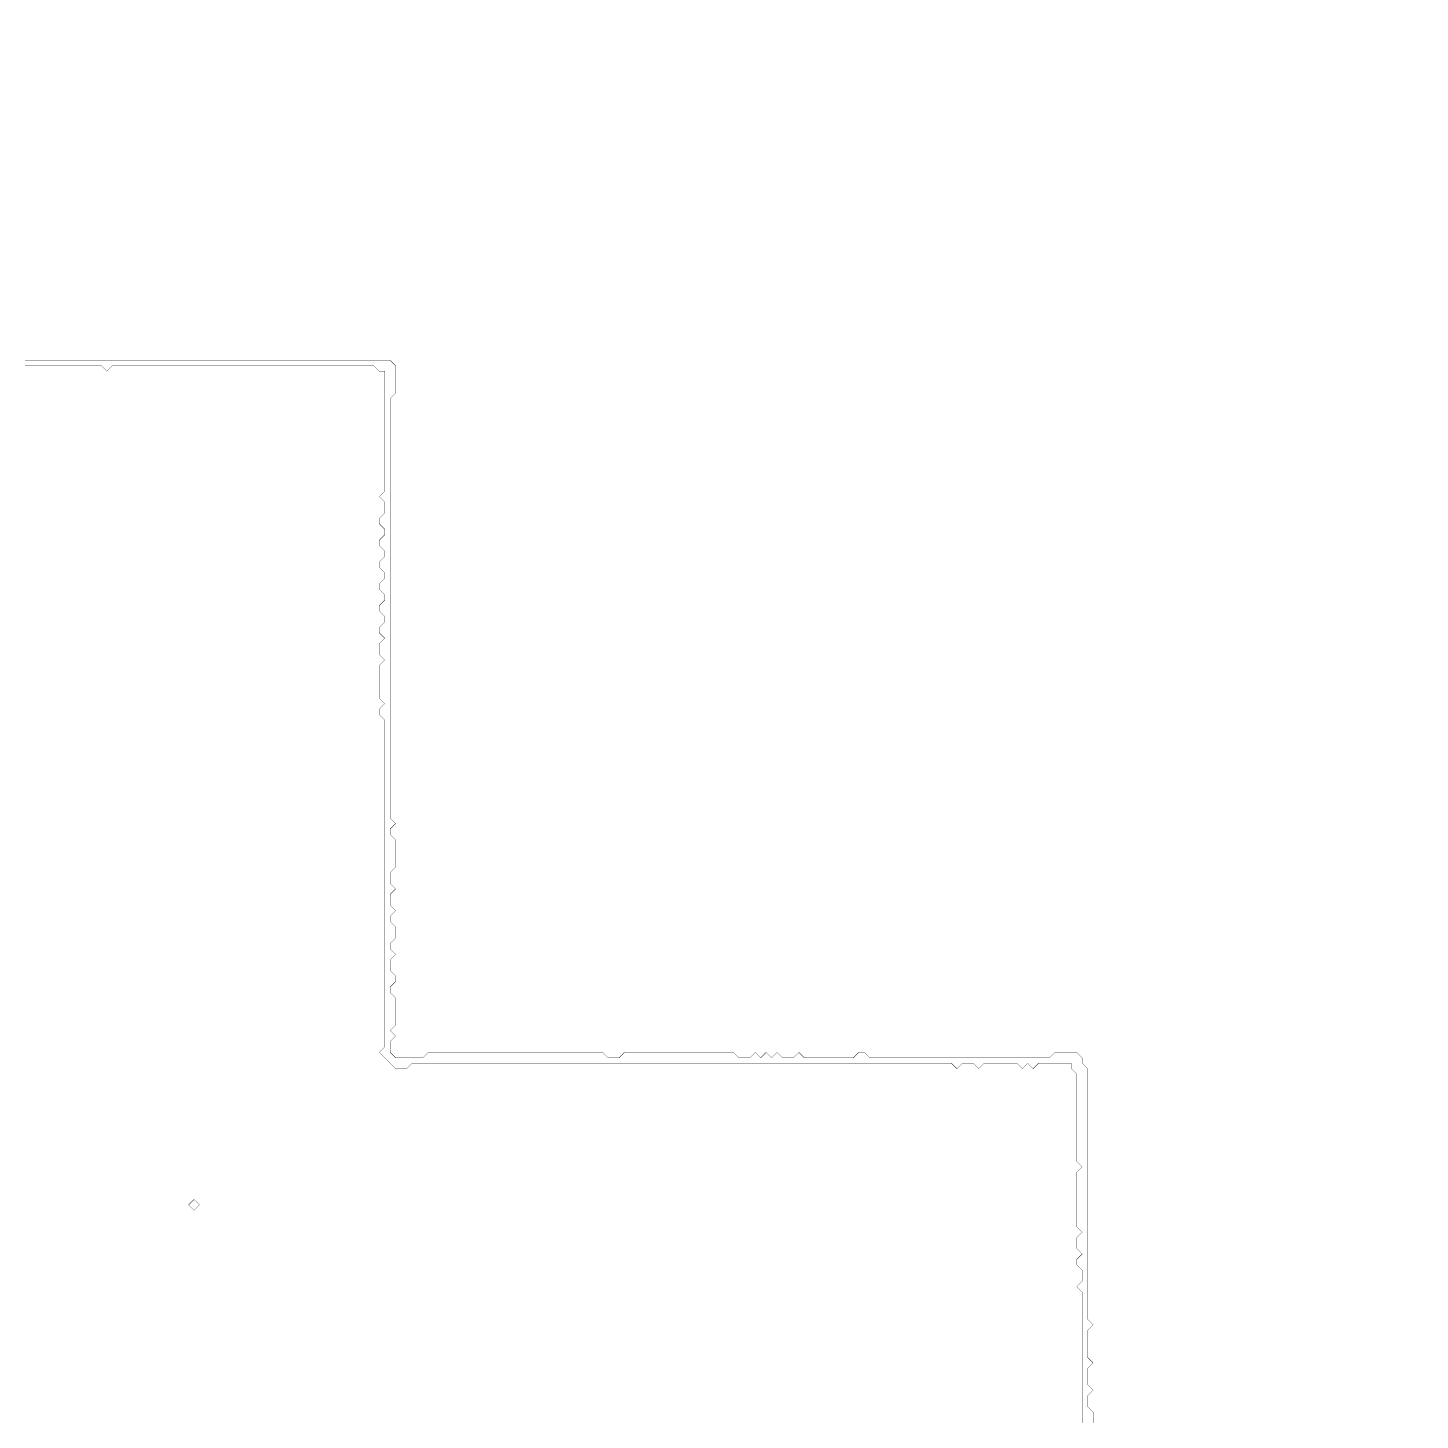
# Model space of a CAD drawing. Header units: metres. Extents: x 0 to 4839, y -4839 to 0.
# Drawn here: x 2419 to 4839, y -2419 to 0 of the extents above; entities that cross this region are included whole.
import ezdxf

# ---------------------------------------------------------------- set-up
doc = ezdxf.new("R2010")
doc.units = ezdxf.units.M
doc.layers.add('conductor', color=1, linetype='Continuous')
doc.layers.add('substrate', color=5, linetype='Continuous')

msp = doc.modelspace()

# ---------------------------------------------------------------- linework, layer by layer
at = {"layer": 'conductor', "const_width": 0.5}
msp.add_lwpolyline([(4251.46875, -2424), (4251.46875, -2414.53125), (4251.46875, -2405.0625), (4251.46875, -2395.59375), (4251.46875, -2386.125), (4251.46875, -2376.65625), (4251.46875, -2367.1875), (4251.46875, -2357.71875), (4251.46875, -2348.25), (4251.46875, -2338.78125), (4251.46875, -2329.3125), (4251.46875, -2319.84375), (4251.46875, -2310.375), (4251.46875, -2300.90625), (4251.46875, -2291.4375), (4251.46875, -2281.96875), (4251.46875, -2272.5), (4251.46875, -2263.03125), (4251.46875, -2253.5625), (4251.46875, -2244.09375), (4251.46875, -2234.625), (4251.46875, -2225.15625), (4251.46875, -2215.6875), (4251.46875, -2206.21875), (4251.46875, -2196.75), (4242, -2187.28125), (4251.46875, -2177.8125), (4251.46875, -2168.34375), (4251.46875, -2158.875), (4242, -2149.40625), (4242, -2139.9375), (4251.46875, -2130.46875), (4242, -2121), (4242, -2111.53125), (4242, -2102.0625), (4251.46875, -2092.59375), (4242, -2083.125), (4242, -2073.65625), (4242, -2064.1875), (4242, -2054.71875), (4242, -2045.25), (4242, -2035.78125), (4242, -2026.3125), (4242, -2016.84375), (4242, -2007.375), (4242, -1997.90625), (4242, -1988.4375), (4251.46875, -1978.96875), (4242, -1969.5), (4242, -1960.03125), (4242, -1950.5625), (4242, -1941.09375), (4242, -1931.625), (4242, -1922.15625), (4242, -1912.6875), (4242, -1903.21875), (4242, -1893.75), (4242, -1884.28125), (4242, -1874.8125), (4242, -1865.34375), (4242, -1855.875), (4242, -1846.40625), (4242, -1836.9375), (4242, -1827.46875), (4242, -1818), (4232.53125, -1808.53125), (4232.53125, -1799.0625), (4223.0625, -1799.0625), (4213.59375, -1799.0625), (4204.125, -1799.0625), (4194.65625, -1799.0625), (4185.1875, -1799.0625), (4175.71875, -1799.0625), (4166.25, -1808.53125), (4156.78125, -1799.0625), (4147.3125, -1808.53125), (4137.84375, -1799.0625), (4128.375, -1799.0625), (4118.90625, -1799.0625), (4109.4375, -1799.0625), (4099.96875, -1799.0625), (4090.5, -1799.0625), (4081.03125, -1799.0625), (4071.5625, -1808.53125), (4062.09375, -1799.0625), (4052.625, -1799.0625), (4043.15625, -1799.0625), (4033.6875, -1808.53125), (4024.21875, -1799.0625), (4014.75, -1799.0625), (4005.28125, -1799.0625), (3995.8125, -1799.0625), (3986.34375, -1799.0625), (3976.875, -1799.0625), (3967.40625, -1799.0625), (3957.9375, -1799.0625), (3948.46875, -1799.0625), (3939, -1799.0625), (3929.53125, -1799.0625), (3920.0625, -1799.0625), (3910.59375, -1799.0625), (3901.125, -1799.0625), (3891.65625, -1799.0625), (3882.1875, -1799.0625), (3872.71875, -1799.0625), (3863.25, -1799.0625), (3853.78125, -1799.0625), (3844.3125, -1799.0625), (3834.84375, -1799.0625), (3825.375, -1799.0625), (3815.90625, -1799.0625), (3806.4375, -1799.0625), (3796.96875, -1799.0625), (3787.5, -1799.0625), (3778.03125, -1799.0625), (3768.5625, -1799.0625), (3759.09375, -1799.0625), (3749.625, -1799.0625), (3740.15625, -1799.0625), (3730.6875, -1799.0625), (3721.21875, -1799.0625), (3711.75, -1799.0625), (3702.28125, -1799.0625), (3692.8125, -1799.0625), (3683.34375, -1799.0625), (3673.875, -1799.0625), (3664.40625, -1799.0625), (3654.9375, -1799.0625), (3645.46875, -1799.0625), (3636, -1799.0625), (3626.53125, -1799.0625), (3617.0625, -1799.0625), (3607.59375, -1799.0625), (3598.125, -1799.0625), (3588.65625, -1799.0625), (3579.1875, -1799.0625), (3569.71875, -1799.0625), (3560.25, -1799.0625), (3550.78125, -1799.0625), (3541.3125, -1799.0625), (3531.84375, -1799.0625), (3522.375, -1799.0625), (3512.90625, -1799.0625), (3503.4375, -1799.0625), (3493.96875, -1799.0625), (3484.5, -1799.0625), (3475.03125, -1799.0625), (3465.5625, -1799.0625), (3456.09375, -1799.0625), (3446.625, -1799.0625), (3437.15625, -1799.0625), (3427.6875, -1799.0625), (3418.21875, -1799.0625), (3408.75, -1799.0625), (3399.28125, -1799.0625), (3389.8125, -1799.0625), (3380.34375, -1799.0625), (3370.875, -1799.0625), (3361.40625, -1799.0625), (3351.9375, -1799.0625), (3342.46875, -1799.0625), (3333, -1799.0625), (3323.53125, -1799.0625), (3314.0625, -1799.0625), (3304.59375, -1799.0625), (3295.125, -1799.0625), (3285.65625, -1799.0625), (3276.1875, -1799.0625), (3266.71875, -1799.0625), (3257.25, -1799.0625), (3247.78125, -1799.0625), (3238.3125, -1799.0625), (3228.84375, -1799.0625), (3219.375, -1799.0625), (3209.90625, -1799.0625), (3200.4375, -1799.0625), (3190.96875, -1799.0625), (3181.5, -1799.0625), (3172.03125, -1799.0625), (3162.5625, -1799.0625), (3153.09375, -1799.0625), (3143.625, -1799.0625), (3134.15625, -1799.0625), (3124.6875, -1799.0625), (3115.21875, -1799.0625), (3105.75, -1799.0625), (3096.28125, -1799.0625), (3086.8125, -1799.0625), (3077.34375, -1808.53125), (3067.875, -1808.53125), (3058.40625, -1808.53125), (3048.9375, -1799.0625), (3039.46875, -1789.59375), (3030, -1780.125), (3039.46875, -1770.65625), (3039.46875, -1761.1875), (3039.46875, -1751.71875), (3039.46875, -1742.25), (3039.46875, -1732.78125), (3039.46875, -1723.3125), (3039.46875, -1713.84375), (3039.46875, -1704.375), (3039.46875, -1694.90625), (3039.46875, -1685.4375), (3039.46875, -1675.96875), (3039.46875, -1666.5), (3039.46875, -1657.03125), (3039.46875, -1647.5625), (3039.46875, -1638.09375), (3039.46875, -1628.625), (3039.46875, -1619.15625), (3039.46875, -1609.6875), (3039.46875, -1600.21875), (3039.46875, -1590.75), (3039.46875, -1581.28125), (3039.46875, -1571.8125), (3039.46875, -1562.34375), (3039.46875, -1552.875), (3039.46875, -1543.40625), (3039.46875, -1533.9375), (3039.46875, -1524.46875), (3039.46875, -1515), (3039.46875, -1505.53125), (3039.46875, -1496.0625), (3039.46875, -1486.59375), (3039.46875, -1477.125), (3039.46875, -1467.65625), (3039.46875, -1458.1875), (3039.46875, -1448.71875), (3039.46875, -1439.25), (3039.46875, -1429.78125), (3039.46875, -1420.3125), (3039.46875, -1410.84375), (3039.46875, -1401.375), (3039.46875, -1391.90625), (3039.46875, -1382.4375), (3039.46875, -1372.96875), (3039.46875, -1363.5), (3039.46875, -1354.03125), (3039.46875, -1344.5625), (3039.46875, -1335.09375), (3039.46875, -1325.625), (3039.46875, -1316.15625), (3039.46875, -1306.6875), (3039.46875, -1297.21875), (3039.46875, -1287.75), (3039.46875, -1278.28125), (3039.46875, -1268.8125), (3039.46875, -1259.34375), (3039.46875, -1249.875), (3039.46875, -1240.40625), (3039.46875, -1230.9375), (3039.46875, -1221.46875), (3039.46875, -1212), (3039.46875, -1202.53125), (3030, -1193.0625), (3030, -1183.59375), (3039.46875, -1174.125), (3030, -1164.65625), (3030, -1155.1875), (3030, -1145.71875), (3030, -1136.25), (3030, -1126.78125), (3030, -1117.3125), (3030, -1107.84375), (3039.46875, -1098.375), (3030, -1088.90625), (3030, -1079.4375), (3030, -1069.96875), (3039.46875, -1060.5), (3030, -1051.03125), (3030, -1041.5625), (3039.46875, -1032.09375), (3039.46875, -1022.625), (3030, -1013.15625), (3030, -1003.6875), (3039.46875, -994.21875), (3039.46875, -984.75), (3030, -975.28125), (3030, -965.8125), (3039.46875, -956.34375), (3039.46875, -946.875), (3030, -937.40625), (3030, -927.9375), (3039.46875, -918.46875), (3039.46875, -909), (3030, -899.53125), (3030, -890.0625), (3039.46875, -880.59375), (3039.46875, -871.125), (3030, -861.65625), (3030, -852.1875), (3039.46875, -842.71875), (3039.46875, -833.25), (3039.46875, -823.78125), (3030, -814.3125), (3039.46875, -804.84375), (3039.46875, -795.375), (3039.46875, -785.90625), (3039.46875, -776.4375), (3039.46875, -766.96875), (3039.46875, -757.5), (3039.46875, -748.03125), (3039.46875, -738.5625), (3039.46875, -729.09375), (3039.46875, -719.625), (3039.46875, -710.15625), (3039.46875, -700.6875), (3039.46875, -691.21875), (3039.46875, -681.75), (3039.46875, -672.28125), (3039.46875, -662.8125), (3039.46875, -653.34375), (3039.46875, -643.875), (3039.46875, -634.40625), (3039.46875, -624.9375), (3039.46875, -615.46875), (3039.46875, -606), (3039.46875, -596.53125), (3030, -596.53125), (3020.53125, -587.0625), (3011.0625, -587.0625), (3001.59375, -587.0625), (2992.125, -587.0625), (2982.65625, -587.0625), (2973.1875, -587.0625), (2963.71875, -587.0625), (2954.25, -587.0625), (2944.78125, -587.0625), (2935.3125, -587.0625), (2925.84375, -587.0625), (2916.375, -587.0625), (2906.90625, -587.0625), (2897.4375, -587.0625), (2887.96875, -587.0625), (2878.5, -587.0625), (2869.03125, -587.0625), (2859.5625, -587.0625), (2850.09375, -587.0625), (2840.625, -587.0625), (2831.15625, -587.0625), (2821.6875, -587.0625), (2812.21875, -587.0625), (2802.75, -587.0625), (2793.28125, -587.0625), (2783.8125, -587.0625), (2774.34375, -587.0625), (2764.875, -587.0625), (2755.40625, -587.0625), (2745.9375, -587.0625), (2736.46875, -587.0625), (2727, -587.0625), (2717.53125, -587.0625), (2708.0625, -587.0625), (2698.59375, -587.0625), (2689.125, -587.0625), (2679.65625, -587.0625), (2670.1875, -587.0625), (2660.71875, -587.0625), (2651.25, -587.0625), (2641.78125, -587.0625), (2632.3125, -587.0625), (2622.84375, -587.0625), (2613.375, -587.0625), (2603.90625, -587.0625), (2594.4375, -587.0625), (2584.96875, -587.0625), (2575.5, -587.0625), (2566.03125, -587.0625), (2556.5625, -596.53125), (2547.09375, -587.0625), (2537.625, -587.0625), (2528.15625, -587.0625), (2518.6875, -587.0625), (2509.21875, -587.0625), (2499.75, -587.0625), (2490.28125, -587.0625), (2480.8125, -587.0625), (2471.34375, -587.0625), (2461.875, -587.0625), (2452.40625, -587.0625), (2442.9375, -587.0625), (2433.46875, -587.0625), (2424, -587.0625), (2414.53125, -587.0625)], dxfattribs=at)
msp.add_lwpolyline([(2698.59375, -2045.25), (2708.0625, -2035.78125), (2717.53125, -2045.25), (2708.0625, -2054.71875)], close=True, dxfattribs=at)
at = {"layer": 'substrate', "const_width": 0.5}
for points in [[(4838.53125, -2424), (4838.53125, -2414.53125), (4838.53125, -2405.0625), (4838.53125, -2395.59375), (4838.53125, -2386.125), (4838.53125, -2376.65625), (4838.53125, -2367.1875), (4838.53125, -2357.71875), (4838.53125, -2348.25), (4838.53125, -2338.78125), (4838.53125, -2329.3125), (4838.53125, -2319.84375), (4838.53125, -2310.375), (4838.53125, -2300.90625), (4838.53125, -2291.4375), (4838.53125, -2281.96875), (4838.53125, -2272.5), (4838.53125, -2263.03125), (4838.53125, -2253.5625), (4838.53125, -2244.09375), (4838.53125, -2234.625), (4838.53125, -2225.15625), (4838.53125, -2215.6875), (4838.53125, -2206.21875), (4838.53125, -2196.75), (4838.53125, -2187.28125), (4838.53125, -2177.8125), (4838.53125, -2168.34375), (4838.53125, -2158.875), (4838.53125, -2149.40625), (4838.53125, -2139.9375), (4838.53125, -2130.46875), (4838.53125, -2121), (4838.53125, -2111.53125), (4838.53125, -2102.0625), (4838.53125, -2092.59375), (4838.53125, -2083.125), (4838.53125, -2073.65625), (4838.53125, -2064.1875), (4838.53125, -2054.71875), (4838.53125, -2045.25), (4838.53125, -2035.78125), (4838.53125, -2026.3125), (4838.53125, -2016.84375), (4838.53125, -2007.375), (4838.53125, -1997.90625), (4838.53125, -1988.4375), (4838.53125, -1978.96875), (4838.53125, -1969.5), (4838.53125, -1960.03125), (4838.53125, -1950.5625), (4838.53125, -1941.09375), (4838.53125, -1931.625), (4838.53125, -1922.15625), (4838.53125, -1912.6875), (4838.53125, -1903.21875), (4838.53125, -1893.75), (4838.53125, -1884.28125), (4838.53125, -1874.8125), (4838.53125, -1865.34375), (4838.53125, -1855.875), (4838.53125, -1846.40625), (4838.53125, -1836.9375), (4838.53125, -1827.46875), (4838.53125, -1818), (4838.53125, -1808.53125), (4838.53125, -1799.0625), (4838.53125, -1789.59375), (4838.53125, -1780.125), (4838.53125, -1770.65625), (4838.53125, -1761.1875), (4838.53125, -1751.71875), (4838.53125, -1742.25), (4838.53125, -1732.78125), (4838.53125, -1723.3125), (4838.53125, -1713.84375), (4838.53125, -1704.375), (4838.53125, -1694.90625), (4838.53125, -1685.4375), (4838.53125, -1675.96875), (4838.53125, -1666.5), (4838.53125, -1657.03125), (4838.53125, -1647.5625), (4838.53125, -1638.09375), (4838.53125, -1628.625), (4838.53125, -1619.15625), (4838.53125, -1609.6875), (4838.53125, -1600.21875), (4838.53125, -1590.75), (4838.53125, -1581.28125), (4838.53125, -1571.8125), (4838.53125, -1562.34375), (4838.53125, -1552.875), (4838.53125, -1543.40625), (4838.53125, -1533.9375), (4838.53125, -1524.46875), (4838.53125, -1515), (4838.53125, -1505.53125), (4838.53125, -1496.0625), (4838.53125, -1486.59375), (4838.53125, -1477.125), (4838.53125, -1467.65625), (4838.53125, -1458.1875), (4838.53125, -1448.71875), (4838.53125, -1439.25), (4838.53125, -1429.78125), (4838.53125, -1420.3125), (4838.53125, -1410.84375), (4838.53125, -1401.375), (4838.53125, -1391.90625), (4838.53125, -1382.4375), (4838.53125, -1372.96875), (4838.53125, -1363.5), (4838.53125, -1354.03125), (4838.53125, -1344.5625), (4838.53125, -1335.09375), (4838.53125, -1325.625), (4838.53125, -1316.15625), (4838.53125, -1306.6875), (4838.53125, -1297.21875), (4838.53125, -1287.75), (4838.53125, -1278.28125), (4838.53125, -1268.8125), (4838.53125, -1259.34375), (4838.53125, -1249.875), (4838.53125, -1240.40625), (4838.53125, -1230.9375), (4838.53125, -1221.46875), (4838.53125, -1212), (4838.53125, -1202.53125), (4838.53125, -1193.0625), (4838.53125, -1183.59375), (4838.53125, -1174.125), (4838.53125, -1164.65625), (4838.53125, -1155.1875), (4838.53125, -1145.71875), (4838.53125, -1136.25), (4838.53125, -1126.78125), (4838.53125, -1117.3125), (4838.53125, -1107.84375), (4838.53125, -1098.375), (4838.53125, -1088.90625), (4838.53125, -1079.4375), (4838.53125, -1069.96875), (4838.53125, -1060.5), (4838.53125, -1051.03125), (4838.53125, -1041.5625), (4838.53125, -1032.09375), (4838.53125, -1022.625), (4838.53125, -1013.15625), (4838.53125, -1003.6875), (4838.53125, -994.21875), (4838.53125, -984.75), (4838.53125, -975.28125), (4838.53125, -965.8125), (4838.53125, -956.34375), (4838.53125, -946.875), (4838.53125, -937.40625), (4838.53125, -927.9375), (4838.53125, -918.46875), (4838.53125, -909), (4838.53125, -899.53125), (4838.53125, -890.0625), (4838.53125, -880.59375), (4838.53125, -871.125), (4838.53125, -861.65625), (4838.53125, -852.1875), (4838.53125, -842.71875), (4838.53125, -833.25), (4838.53125, -823.78125), (4838.53125, -814.3125), (4838.53125, -804.84375), (4838.53125, -795.375), (4838.53125, -785.90625), (4838.53125, -776.4375), (4838.53125, -766.96875), (4838.53125, -757.5), (4838.53125, -748.03125), (4838.53125, -738.5625), (4838.53125, -729.09375), (4838.53125, -719.625), (4838.53125, -710.15625), (4838.53125, -700.6875), (4838.53125, -691.21875), (4838.53125, -681.75), (4838.53125, -672.28125), (4838.53125, -662.8125), (4838.53125, -653.34375), (4838.53125, -643.875), (4838.53125, -634.40625), (4838.53125, -624.9375), (4838.53125, -615.46875), (4838.53125, -606), (4838.53125, -596.53125), (4838.53125, -587.0625), (4838.53125, -577.59375), (4838.53125, -568.125), (4838.53125, -558.65625), (4838.53125, -549.1875), (4838.53125, -539.71875), (4838.53125, -530.25), (4838.53125, -520.78125), (4838.53125, -511.3125), (4838.53125, -501.84375), (4838.53125, -492.375), (4838.53125, -482.90625), (4838.53125, -473.4375), (4838.53125, -463.96875), (4838.53125, -454.5), (4838.53125, -445.03125), (4838.53125, -435.5625), (4838.53125, -426.09375), (4838.53125, -416.625), (4838.53125, -407.15625), (4838.53125, -397.6875), (4838.53125, -388.21875), (4838.53125, -378.75), (4838.53125, -369.28125), (4838.53125, -359.8125), (4838.53125, -350.34375), (4838.53125, -340.875), (4838.53125, -331.40625), (4838.53125, -321.9375), (4838.53125, -312.46875), (4838.53125, -303), (4838.53125, -293.53125), (4838.53125, -284.0625), (4838.53125, -274.59375), (4838.53125, -265.125), (4838.53125, -255.65625), (4838.53125, -246.1875), (4838.53125, -236.71875), (4838.53125, -227.25), (4838.53125, -217.78125), (4838.53125, -208.3125), (4838.53125, -198.84375), (4838.53125, -189.375), (4838.53125, -179.90625), (4838.53125, -170.4375), (4838.53125, -160.96875), (4838.53125, -151.5), (4838.53125, -142.03125), (4838.53125, -132.5625), (4838.53125, -123.09375), (4838.53125, -113.625), (4838.53125, -104.15625), (4838.53125, -94.6875), (4838.53125, -85.21875), (4838.53125, -75.75), (4838.53125, -66.28125), (4838.53125, -56.8125), (4838.53125, -47.34375), (4838.53125, -37.875), (4838.53125, -28.40625), (4838.53125, -18.9375), (4838.53125, -9.46875), (4838.53125, 0), (4829.0625, 0), (4819.59375, 0), (4810.125, 0), (4800.65625, 0), (4791.1875, 0), (4781.71875, 0), (4772.25, 0), (4762.78125, 0), (4753.3125, 0), (4743.84375, 0), (4734.375, 0), (4724.90625, 0), (4715.4375, 0), (4705.96875, 0), (4696.5, 0), (4687.03125, 0), (4677.5625, 0), (4668.09375, 0), (4658.625, 0), (4649.15625, 0), (4639.6875, 0), (4630.21875, 0), (4620.75, 0), (4611.28125, 0), (4601.8125, 0), (4592.34375, 0), (4582.875, 0), (4573.40625, 0), (4563.9375, 0), (4554.46875, 0), (4545, 0), (4535.53125, 0), (4526.0625, 0), (4516.59375, 0), (4507.125, 0), (4497.65625, 0), (4488.1875, 0), (4478.71875, 0), (4469.25, 0), (4459.78125, 0), (4450.3125, 0), (4440.84375, 0), (4431.375, 0), (4421.90625, 0), (4412.4375, 0), (4402.96875, 0), (4393.5, 0), (4384.03125, 0), (4374.5625, 0), (4365.09375, 0), (4355.625, 0), (4346.15625, 0), (4336.6875, 0), (4327.21875, 0), (4317.75, 0), (4308.28125, 0), (4298.8125, 0), (4289.34375, 0), (4279.875, 0), (4270.40625, 0), (4260.9375, 0), (4251.46875, 0), (4242, 0), (4232.53125, 0), (4223.0625, 0), (4213.59375, 0), (4204.125, 0), (4194.65625, 0), (4185.1875, 0), (4175.71875, 0), (4166.25, 0), (4156.78125, 0), (4147.3125, 0), (4137.84375, 0), (4128.375, 0), (4118.90625, 0), (4109.4375, 0), (4099.96875, 0), (4090.5, 0), (4081.03125, 0), (4071.5625, 0), (4062.09375, 0), (4052.625, 0), (4043.15625, 0), (4033.6875, 0), (4024.21875, 0), (4014.75, 0), (4005.28125, 0), (3995.8125, 0), (3986.34375, 0), (3976.875, 0), (3967.40625, 0), (3957.9375, 0), (3948.46875, 0), (3939, 0), (3929.53125, 0), (3920.0625, 0), (3910.59375, 0), (3901.125, 0), (3891.65625, 0), (3882.1875, 0), (3872.71875, 0), (3863.25, 0), (3853.78125, 0), (3844.3125, 0), (3834.84375, 0), (3825.375, 0), (3815.90625, 0), (3806.4375, 0), (3796.96875, 0), (3787.5, 0), (3778.03125, 0), (3768.5625, 0), (3759.09375, 0), (3749.625, 0), (3740.15625, 0), (3730.6875, 0), (3721.21875, 0), (3711.75, 0), (3702.28125, 0), (3692.8125, 0), (3683.34375, 0), (3673.875, 0), (3664.40625, 0), (3654.9375, 0), (3645.46875, 0), (3636, 0), (3626.53125, 0), (3617.0625, 0), (3607.59375, 0), (3598.125, 0), (3588.65625, 0), (3579.1875, 0), (3569.71875, 0), (3560.25, 0), (3550.78125, 0), (3541.3125, 0), (3531.84375, 0), (3522.375, 0), (3512.90625, 0), (3503.4375, 0), (3493.96875, 0), (3484.5, 0), (3475.03125, 0), (3465.5625, 0), (3456.09375, 0), (3446.625, 0), (3437.15625, 0), (3427.6875, 0), (3418.21875, 0), (3408.75, 0), (3399.28125, 0), (3389.8125, 0), (3380.34375, 0), (3370.875, 0), (3361.40625, 0), (3351.9375, 0), (3342.46875, 0), (3333, 0), (3323.53125, 0), (3314.0625, 0), (3304.59375, 0), (3295.125, 0), (3285.65625, 0), (3276.1875, 0), (3266.71875, 0), (3257.25, 0), (3247.78125, 0), (3238.3125, 0), (3228.84375, 0), (3219.375, 0), (3209.90625, 0), (3200.4375, 0), (3190.96875, 0), (3181.5, 0), (3172.03125, 0), (3162.5625, 0), (3153.09375, 0), (3143.625, 0), (3134.15625, 0), (3124.6875, 0), (3115.21875, 0), (3105.75, 0), (3096.28125, 0), (3086.8125, 0), (3077.34375, 0), (3067.875, 0), (3058.40625, 0), (3048.9375, 0), (3039.46875, 0), (3030, 0), (3020.53125, 0), (3011.0625, 0), (3001.59375, 0), (2992.125, 0), (2982.65625, 0), (2973.1875, 0), (2963.71875, 0), (2954.25, 0), (2944.78125, 0), (2935.3125, 0), (2925.84375, 0), (2916.375, 0), (2906.90625, 0), (2897.4375, 0), (2887.96875, 0), (2878.5, 0), (2869.03125, 0), (2859.5625, 0), (2850.09375, 0), (2840.625, 0), (2831.15625, 0), (2821.6875, 0), (2812.21875, 0), (2802.75, 0), (2793.28125, 0), (2783.8125, 0), (2774.34375, 0), (2764.875, 0), (2755.40625, 0), (2745.9375, 0), (2736.46875, 0), (2727, 0), (2717.53125, 0), (2708.0625, 0), (2698.59375, 0), (2689.125, 0), (2679.65625, 0), (2670.1875, 0), (2660.71875, 0), (2651.25, 0), (2641.78125, 0), (2632.3125, 0), (2622.84375, 0), (2613.375, 0), (2603.90625, 0), (2594.4375, 0), (2584.96875, 0), (2575.5, 0), (2566.03125, 0), (2556.5625, 0), (2547.09375, 0), (2537.625, 0), (2528.15625, 0), (2518.6875, 0), (2509.21875, 0), (2499.75, 0), (2490.28125, 0), (2480.8125, 0), (2471.34375, 0), (2461.875, 0), (2452.40625, 0), (2442.9375, 0), (2433.46875, 0), (2424, 0), (2414.53125, 0)], [(2414.53125, -577.59375), (2424, -577.59375), (2433.46875, -577.59375), (2442.9375, -577.59375), (2452.40625, -577.59375), (2461.875, -577.59375), (2471.34375, -577.59375), (2480.8125, -577.59375), (2490.28125, -577.59375), (2499.75, -577.59375), (2509.21875, -577.59375), (2518.6875, -577.59375), (2528.15625, -577.59375), (2537.625, -577.59375), (2547.09375, -577.59375), (2556.5625, -577.59375), (2566.03125, -577.59375), (2575.5, -577.59375), (2584.96875, -577.59375), (2594.4375, -577.59375), (2603.90625, -577.59375), (2613.375, -577.59375), (2622.84375, -577.59375), (2632.3125, -577.59375), (2641.78125, -577.59375), (2651.25, -577.59375), (2660.71875, -577.59375), (2670.1875, -577.59375), (2679.65625, -577.59375), (2689.125, -577.59375), (2698.59375, -577.59375), (2708.0625, -577.59375), (2717.53125, -577.59375), (2727, -577.59375), (2736.46875, -577.59375), (2745.9375, -577.59375), (2755.40625, -577.59375), (2764.875, -577.59375), (2774.34375, -577.59375), (2783.8125, -577.59375), (2793.28125, -577.59375), (2802.75, -577.59375), (2812.21875, -577.59375), (2821.6875, -577.59375), (2831.15625, -577.59375), (2840.625, -577.59375), (2850.09375, -577.59375), (2859.5625, -577.59375), (2869.03125, -577.59375), (2878.5, -577.59375), (2887.96875, -577.59375), (2897.4375, -577.59375), (2906.90625, -577.59375), (2916.375, -577.59375), (2925.84375, -577.59375), (2935.3125, -577.59375), (2944.78125, -577.59375), (2954.25, -577.59375), (2963.71875, -577.59375), (2973.1875, -577.59375), (2982.65625, -577.59375), (2992.125, -577.59375), (3001.59375, -577.59375), (3011.0625, -577.59375), (3020.53125, -577.59375), (3030, -577.59375), (3039.46875, -577.59375), (3048.9375, -577.59375), (3058.40625, -587.0625), (3058.40625, -596.53125), (3058.40625, -606), (3058.40625, -615.46875), (3058.40625, -624.9375), (3058.40625, -634.40625), (3048.9375, -643.875), (3048.9375, -653.34375), (3048.9375, -662.8125), (3048.9375, -672.28125), (3048.9375, -681.75), (3048.9375, -691.21875), (3048.9375, -700.6875), (3048.9375, -710.15625), (3048.9375, -719.625), (3048.9375, -729.09375), (3048.9375, -738.5625), (3048.9375, -748.03125), (3048.9375, -757.5), (3048.9375, -766.96875), (3048.9375, -776.4375), (3048.9375, -785.90625), (3048.9375, -795.375), (3048.9375, -804.84375), (3048.9375, -814.3125), (3048.9375, -823.78125), (3048.9375, -833.25), (3048.9375, -842.71875), (3048.9375, -852.1875), (3048.9375, -861.65625), (3048.9375, -871.125), (3048.9375, -880.59375), (3048.9375, -890.0625), (3048.9375, -899.53125), (3048.9375, -909), (3048.9375, -918.46875), (3048.9375, -927.9375), (3048.9375, -937.40625), (3048.9375, -946.875), (3048.9375, -956.34375), (3048.9375, -965.8125), (3048.9375, -975.28125), (3048.9375, -984.75), (3048.9375, -994.21875), (3048.9375, -1003.6875), (3048.9375, -1013.15625), (3048.9375, -1022.625), (3048.9375, -1032.09375), (3048.9375, -1041.5625), (3048.9375, -1051.03125), (3048.9375, -1060.5), (3048.9375, -1069.96875), (3048.9375, -1079.4375), (3048.9375, -1088.90625), (3048.9375, -1098.375), (3048.9375, -1107.84375), (3048.9375, -1117.3125), (3048.9375, -1126.78125), (3048.9375, -1136.25), (3048.9375, -1145.71875), (3048.9375, -1155.1875), (3048.9375, -1164.65625), (3048.9375, -1174.125), (3048.9375, -1183.59375), (3048.9375, -1193.0625), (3048.9375, -1202.53125), (3048.9375, -1212), (3048.9375, -1221.46875), (3048.9375, -1230.9375), (3048.9375, -1240.40625), (3048.9375, -1249.875), (3048.9375, -1259.34375), (3048.9375, -1268.8125), (3048.9375, -1278.28125), (3048.9375, -1287.75), (3048.9375, -1297.21875), (3048.9375, -1306.6875), (3048.9375, -1316.15625), (3048.9375, -1325.625), (3048.9375, -1335.09375), (3048.9375, -1344.5625), (3048.9375, -1354.03125), (3048.9375, -1363.5), (3048.9375, -1372.96875), (3058.40625, -1382.4375), (3048.9375, -1391.90625), (3048.9375, -1401.375), (3058.40625, -1410.84375), (3058.40625, -1420.3125), (3058.40625, -1429.78125), (3058.40625, -1439.25), (3058.40625, -1448.71875), (3058.40625, -1458.1875), (3048.9375, -1467.65625), (3048.9375, -1477.125), (3048.9375, -1486.59375), (3058.40625, -1496.0625), (3048.9375, -1505.53125), (3048.9375, -1515), (3048.9375, -1524.46875), (3058.40625, -1533.9375), (3048.9375, -1543.40625), (3048.9375, -1552.875), (3058.40625, -1562.34375), (3058.40625, -1571.8125), (3058.40625, -1581.28125), (3048.9375, -1590.75), (3048.9375, -1600.21875), (3058.40625, -1609.6875), (3048.9375, -1619.15625), (3048.9375, -1628.625), (3048.9375, -1638.09375), (3058.40625, -1647.5625), (3058.40625, -1657.03125), (3048.9375, -1666.5), (3048.9375, -1675.96875), (3058.40625, -1685.4375), (3058.40625, -1694.90625), (3058.40625, -1704.375), (3058.40625, -1713.84375), (3058.40625, -1723.3125), (3058.40625, -1732.78125), (3048.9375, -1742.25), (3058.40625, -1751.71875), (3048.9375, -1761.1875), (3048.9375, -1770.65625), (3048.9375, -1780.125), (3058.40625, -1789.59375), (3067.875, -1789.59375), (3077.34375, -1789.59375), (3086.8125, -1789.59375), (3096.28125, -1789.59375), (3105.75, -1789.59375), (3115.21875, -1780.125), (3124.6875, -1780.125), (3134.15625, -1780.125), (3143.625, -1780.125), (3153.09375, -1780.125), (3162.5625, -1780.125), (3172.03125, -1780.125), (3181.5, -1780.125), (3190.96875, -1780.125), (3200.4375, -1780.125), (3209.90625, -1780.125), (3219.375, -1780.125), (3228.84375, -1780.125), (3238.3125, -1780.125), (3247.78125, -1780.125), (3257.25, -1780.125), (3266.71875, -1780.125), (3276.1875, -1780.125), (3285.65625, -1780.125), (3295.125, -1780.125), (3304.59375, -1780.125), (3314.0625, -1780.125), (3323.53125, -1780.125), (3333, -1780.125), (3342.46875, -1780.125), (3351.9375, -1780.125), (3361.40625, -1780.125), (3370.875, -1780.125), (3380.34375, -1780.125), (3389.8125, -1780.125), (3399.28125, -1780.125), (3408.75, -1780.125), (3418.21875, -1780.125), (3427.6875, -1789.59375), (3437.15625, -1789.59375), (3446.625, -1789.59375), (3456.09375, -1780.125), (3465.5625, -1780.125), (3475.03125, -1780.125), (3484.5, -1780.125), (3493.96875, -1780.125), (3503.4375, -1780.125), (3512.90625, -1780.125), (3522.375, -1780.125), (3531.84375, -1780.125), (3541.3125, -1780.125), (3550.78125, -1780.125), (3560.25, -1780.125), (3569.71875, -1780.125), (3579.1875, -1780.125), (3588.65625, -1780.125), (3598.125, -1780.125), (3607.59375, -1780.125), (3617.0625, -1780.125), (3626.53125, -1780.125), (3636, -1780.125), (3645.46875, -1780.125), (3654.9375, -1789.59375), (3664.40625, -1789.59375), (3673.875, -1789.59375), (3683.34375, -1780.125), (3692.8125, -1789.59375), (3702.28125, -1780.125), (3711.75, -1789.59375), (3721.21875, -1780.125), (3730.6875, -1789.59375), (3740.15625, -1789.59375), (3749.625, -1789.59375), (3759.09375, -1780.125), (3768.5625, -1789.59375), (3778.03125, -1789.59375), (3787.5, -1789.59375), (3796.96875, -1789.59375), (3806.4375, -1789.59375), (3815.90625, -1789.59375), (3825.375, -1789.59375), (3834.84375, -1789.59375), (3844.3125, -1789.59375), (3853.78125, -1789.59375), (3863.25, -1780.125), (3872.71875, -1780.125), (3882.1875, -1789.59375), (3891.65625, -1789.59375), (3901.125, -1789.59375), (3910.59375, -1789.59375), (3920.0625, -1789.59375), (3929.53125, -1789.59375), (3939, -1789.59375), (3948.46875, -1789.59375), (3957.9375, -1789.59375), (3967.40625, -1789.59375), (3976.875, -1789.59375), (3986.34375, -1789.59375), (3995.8125, -1789.59375), (4005.28125, -1789.59375), (4014.75, -1789.59375), (4024.21875, -1789.59375), (4033.6875, -1789.59375), (4043.15625, -1789.59375), (4052.625, -1789.59375), (4062.09375, -1789.59375), (4071.5625, -1789.59375), (4081.03125, -1789.59375), (4090.5, -1789.59375), (4099.96875, -1789.59375), (4109.4375, -1789.59375), (4118.90625, -1789.59375), (4128.375, -1789.59375), (4137.84375, -1789.59375), (4147.3125, -1789.59375), (4156.78125, -1789.59375), (4166.25, -1789.59375), (4175.71875, -1789.59375), (4185.1875, -1789.59375), (4194.65625, -1789.59375), (4204.125, -1780.125), (4213.59375, -1780.125), (4223.0625, -1780.125), (4232.53125, -1780.125), (4242, -1780.125), (4251.46875, -1789.59375), (4251.46875, -1799.0625), (4260.9375, -1808.53125), (4260.9375, -1818), (4260.9375, -1827.46875), (4260.9375, -1836.9375), (4260.9375, -1846.40625), (4260.9375, -1855.875), (4260.9375, -1865.34375), (4260.9375, -1874.8125), (4260.9375, -1884.28125), (4260.9375, -1893.75), (4260.9375, -1903.21875), (4260.9375, -1912.6875), (4260.9375, -1922.15625), (4260.9375, -1931.625), (4260.9375, -1941.09375), (4260.9375, -1950.5625), (4260.9375, -1960.03125), (4260.9375, -1969.5), (4260.9375, -1978.96875), (4260.9375, -1988.4375), (4260.9375, -1997.90625), (4260.9375, -2007.375), (4260.9375, -2016.84375), (4260.9375, -2026.3125), (4260.9375, -2035.78125), (4260.9375, -2045.25), (4260.9375, -2054.71875), (4260.9375, -2064.1875), (4260.9375, -2073.65625), (4260.9375, -2083.125), (4260.9375, -2092.59375), (4260.9375, -2102.0625), (4260.9375, -2111.53125), (4260.9375, -2121), (4260.9375, -2130.46875), (4260.9375, -2139.9375), (4260.9375, -2149.40625), (4260.9375, -2158.875), (4260.9375, -2168.34375), (4260.9375, -2177.8125), (4260.9375, -2187.28125), (4260.9375, -2196.75), (4260.9375, -2206.21875), (4260.9375, -2215.6875), (4260.9375, -2225.15625), (4260.9375, -2234.625), (4260.9375, -2244.09375), (4270.40625, -2253.5625), (4260.9375, -2263.03125), (4260.9375, -2272.5), (4260.9375, -2281.96875), (4260.9375, -2291.4375), (4260.9375, -2300.90625), (4260.9375, -2310.375), (4270.40625, -2319.84375), (4260.9375, -2329.3125), (4260.9375, -2338.78125), (4260.9375, -2348.25), (4260.9375, -2357.71875), (4270.40625, -2367.1875), (4260.9375, -2376.65625), (4260.9375, -2386.125), (4260.9375, -2395.59375), (4270.40625, -2405.0625), (4270.40625, -2414.53125), (4270.40625, -2424)]]:
    msp.add_lwpolyline(points, dxfattribs=at)
msp.add_lwpolyline([(2708.0625, -2045.25)], close=True, dxfattribs=at)

doc.saveas('drawing.dxf')
